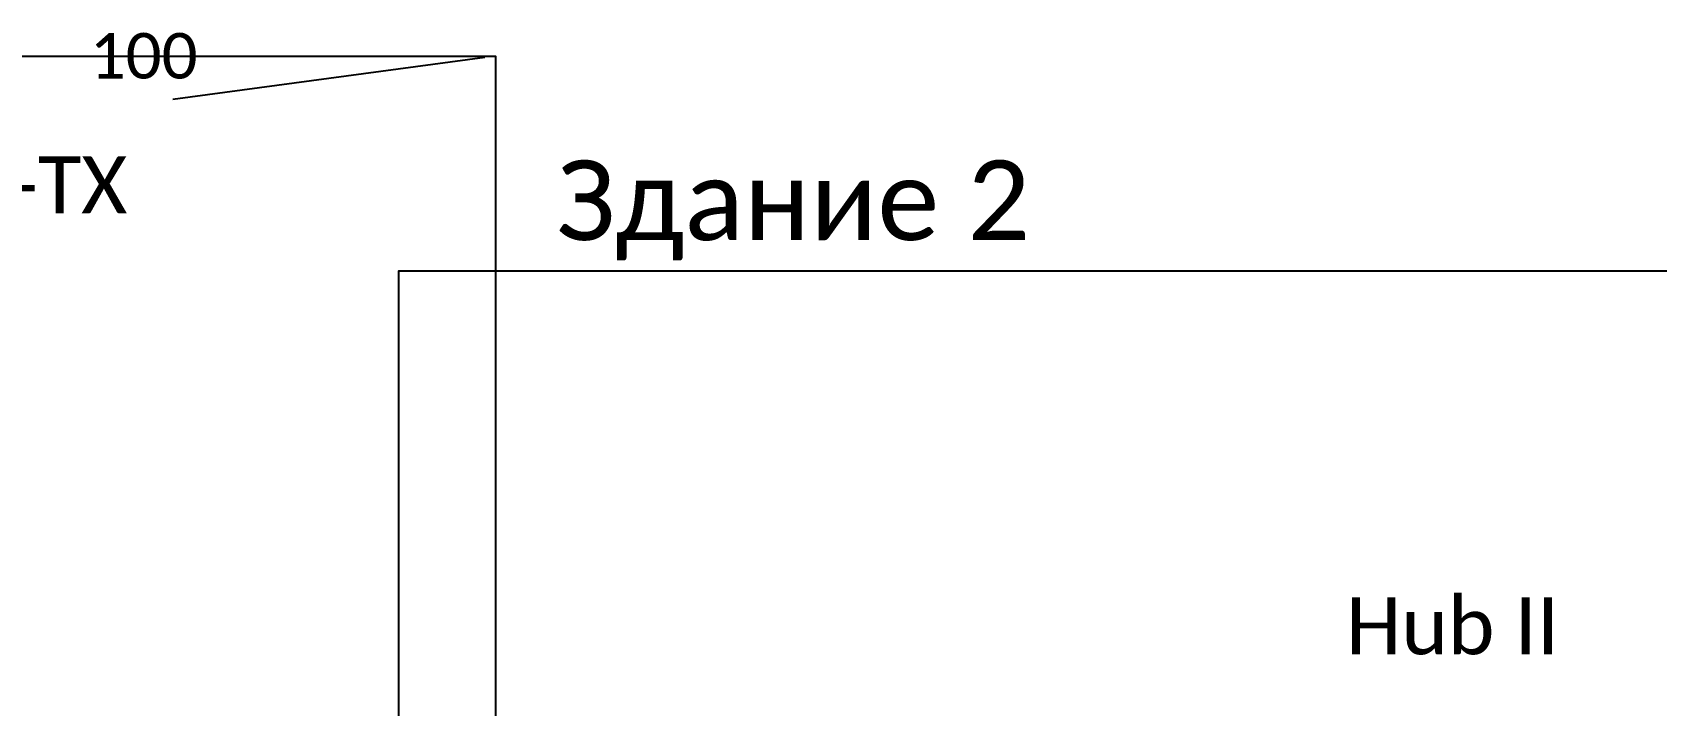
# Model space of a CAD drawing. Extents: x 1 to 296, y 20 to 201.
# Drawn here: x 143 to 218.5, y 169.8 to 201.1 of the extents above; entities that cross this region are included whole.
import ezdxf

# ---------------------------------------------------------------- set-up
doc = ezdxf.new("R2010")
doc.units = 0
doc.header["$LTSCALE"] = 2.97
doc.header["$MEASUREMENT"] = 0
doc.layers.get('0').update_dxf_attribs({"linetype": 'CONTINUOUS'})
doc.layers.add('CALLOUT', color=7, linetype='CONTINUOUS')
doc.layers.add('CONNECTOR', color=7, linetype='CONTINUOUS')
doc.styles.get("Standard").update_dxf_attribs({"font": 'txt.shx'})

msp = doc.modelspace()

# ---------------------------------------------------------------- linework, layer by layer
at = {"color": 7, "linetype": 'CONTINUOUS'}
msp.add_lwpolyline([(160, 110), (280, 110), (280, 190), (160, 190)], close=True, dxfattribs=at)
at = {"layer": 'CALLOUT', "linetype": 'CONTINUOUS'}
msp.add_line((149.5, 198), (164, 199.95), dxfattribs=at)
at = {"layer": 'CONNECTOR', "linetype": 'CONTINUOUS'}
msp.add_lwpolyline([(114.667, 166.75), (114.667, 200), (164.5, 200), (164.5, 149.625)], dxfattribs=at)

# ---------------------------------------------------------------- texts
at = {"insert": (178.344, 192.822), "char_height": 3.70413, "width": 36.68889, "attachment_point": 5}
msp.add_mtext('\\C7;\\fCalibri|b0|i0|;\\H3.7041343688965;Здание 2\\P', dxfattribs=at)
at = {"layer": 'CALLOUT', "char_height": 2.64584, "width": 25}
for s, insert, attachment_point in [('\\C7;\\fCalibri|b0|i0|;\\H2.6458414077759;100BASE-TX', (147.383, 194), 6), ('\\C7;\\fCalibri|b0|i0|;\\H2.6458414077759;Hub II', (209, 173.5), 5)]:
    msp.add_mtext(s, dxfattribs=dict(at, insert=insert, attachment_point=attachment_point))
at = {"layer": 'CONNECTOR', "insert": (148.146, 200), "char_height": 2.11666, "width": 14.11111, "attachment_point": 5}
msp.add_mtext('\\C7;\\fCalibri|b0|i0|;\\H2.1166585922241;100', dxfattribs=at)

doc.saveas('drawing.dxf')
